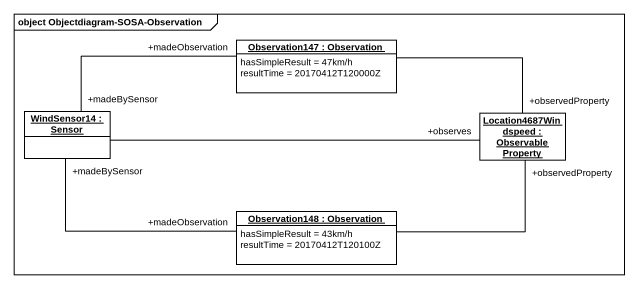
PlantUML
@startuml
mainframe object Objectdiagram-SOSA-Observation
hide circle
hide empty members
object "Observation147 : Observation" as Observation147 {
  hasSimpleResult = 47km/h
  resultTime = 20170412T120000Z
}
object "WindSensor14 : Sensor" as WindSensor14
object "Location4687Windspeed : ObservableProperty" as Location4687Windspeed
object "Observation148 : Observation" as Observation148 {
  hasSimpleResult = 43km/h
  resultTime = 20170412T120100Z
}
Observation147 -right- "+observedProperty" Location4687Windspeed
WindSensor14 "+madeBySensor" -right- "+madeObservation" Observation147
WindSensor14 -right- "+observes" Location4687Windspeed
WindSensor14 "+madeBySensor" -right- "+madeObservation" Observation148
Observation148 -right- "+observedProperty" Location4687Windspeed
@enduml
